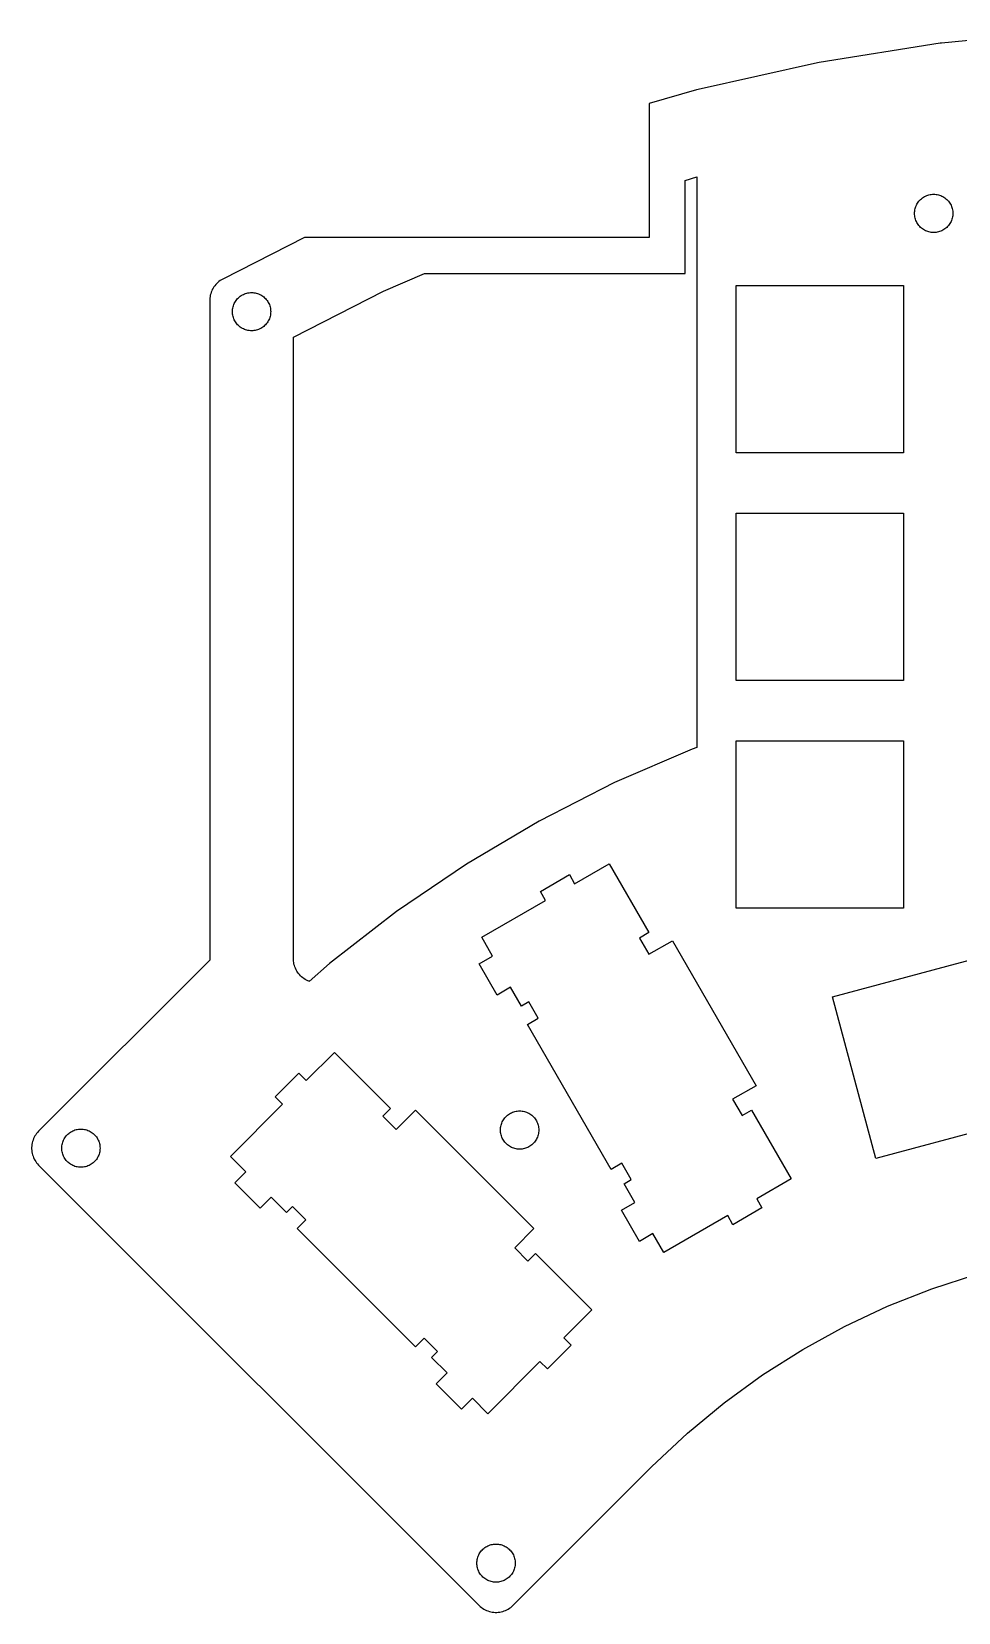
# Model space of a CAD drawing. Header units: metres. Extents: x -87 to 72, y -78 to 55.
# Drawn here: x -86.8 to -9.3, y -77.9 to 54.3 of the extents above; entities that cross this region are included whole.
import ezdxf

# ---------------------------------------------------------------- set-up
doc = ezdxf.new("R2010")
doc.units = ezdxf.units.M

msp = doc.modelspace()

# ---------------------------------------------------------------- linework, layer by layer
for p, q in [((-0.5284, 54.3282), (-10.7297, 53.3639)), ((-10.8543, 53.3482), (-20.9749, 51.7452)), ((-10.7297, 53.3639), (-10.8543, 53.3482)), ((-21.0984, 51.7217), (-31.0983, 49.4864)), ((-20.9749, 51.7452), (-21.0984, 51.7217)), ((-31.22, 49.4552), (-35.1875, 48.3025)), ((-31.0983, 49.4864), (-31.22, 49.4552)), ((-35.1875, 48.3025), (-35.1875, 37.101)), ((-32.1875, 41.8847), (-31.1875, 42.1752)), ((-32.1875, 34.101), (-32.1875, 41.8847)), ((-31.1875, 42.1752), (-31.1875, -5.55211)), ((-12.9092, 39.6134), (-12.8751, 39.708)), ((-12.8751, 39.708), (-12.8352, 39.8003)), ((-12.8352, 39.8003), (-12.7896, 39.8898)), ((-12.7896, 39.8898), (-12.7384, 39.9763)), ((-12.7384, 39.9763), (-12.6819, 40.0595)), ((-12.6819, 40.0595), (-12.6203, 40.1389)), ((-12.6203, 40.1389), (-12.5538, 40.2143)), ((-12.5538, 40.2143), (-12.4828, 40.2854)), ((-12.4828, 40.2854), (-12.4074, 40.3518)), ((-12.4074, 40.3518), (-12.3279, 40.4134)), ((-12.3279, 40.4134), (-12.2448, 40.4699)), ((-12.2448, 40.4699), (-12.1583, 40.5211)), ((-12.1583, 40.5211), (-12.0687, 40.5667)), ((-12.0687, 40.5667), (-11.9765, 40.6067)), ((-11.9765, 40.6067), (-11.8819, 40.6407)), ((-11.8819, 40.6407), (-11.7854, 40.6687)), ((-11.7854, 40.6687), (-11.6873, 40.6907)), ((-11.6873, 40.6907), (-11.588, 40.7064)), ((-11.588, 40.7064), (-11.488, 40.7159)), ((-11.488, 40.7159), (-11.3875, 40.719)), ((-11.3875, 40.719), (-11.287, 40.7159)), ((-11.287, 40.7159), (-11.187, 40.7064)), ((-11.187, 40.7064), (-11.0877, 40.6907)), ((-11.0877, 40.6907), (-10.9896, 40.6687)), ((-10.9896, 40.6687), (-10.8931, 40.6407)), ((-10.8931, 40.6407), (-10.7985, 40.6067)), ((-10.7985, 40.6067), (-10.7062, 40.5667)), ((-10.7062, 40.5667), (-10.6167, 40.5211)), ((-10.6167, 40.5211), (-10.5302, 40.4699)), ((-10.5302, 40.4699), (-10.447, 40.4134)), ((-10.447, 40.4134), (-10.3676, 40.3518)), ((-10.3676, 40.3518), (-10.2922, 40.2854)), ((-10.2922, 40.2854), (-10.2211, 40.2143)), ((-10.2211, 40.2143), (-10.1547, 40.1389)), ((-10.1547, 40.1389), (-10.0931, 40.0595)), ((-10.0931, 40.0595), (-10.0366, 39.9763)), ((-10.0366, 39.9763), (-9.9854, 39.8898)), ((-9.9854, 39.8898), (-9.93976, 39.8003)), ((-9.93976, 39.8003), (-9.89985, 39.708)), ((-9.89985, 39.708), (-9.86581, 39.6134)), ((-12.9875, 39.119), (-12.9843, 39.2195)), ((-12.9843, 39.0185), (-12.9875, 39.119)), ((-12.9843, 39.2195), (-12.9749, 39.3196)), ((-12.9749, 38.9185), (-12.9843, 39.0185)), ((-12.9749, 39.3196), (-12.9592, 39.4188)), ((-12.9592, 38.8192), (-12.9749, 38.9185)), ((-12.9592, 39.4188), (-12.9372, 39.5169)), ((-12.9372, 38.7211), (-12.9592, 38.8192)), ((-12.9372, 39.5169), (-12.9092, 39.6134)), ((-12.9092, 38.6246), (-12.9372, 38.7211)), ((-12.8751, 38.53), (-12.9092, 38.6246)), ((-12.8352, 38.4378), (-12.8751, 38.53)), ((-12.7896, 38.3482), (-12.8352, 38.4378)), ((-9.93976, 38.4378), (-9.9854, 38.3482)), ((-9.89985, 38.53), (-9.93976, 38.4378)), ((-9.86581, 38.6246), (-9.89985, 38.53)), ((-9.86581, 39.6134), (-9.83776, 39.5169)), ((-9.83776, 38.7211), (-9.86581, 38.6246)), ((-9.83776, 39.5169), (-9.81583, 39.4188)), ((-9.81583, 38.8192), (-9.83776, 38.7211)), ((-9.81583, 39.4188), (-9.80012, 39.3196)), ((-9.80012, 38.9185), (-9.81583, 38.8192)), ((-9.80012, 39.3196), (-9.79066, 39.2195)), ((-9.79066, 39.0185), (-9.80012, 38.9185)), ((-9.79066, 39.2195), (-9.7875, 39.119)), ((-9.7875, 39.119), (-9.79066, 39.0185)), ((-64.0199, 37.101), (-70.8455, 33.6232)), ((-35.1875, 37.101), (-64.0199, 37.101)), ((-12.7384, 38.2617), (-12.7896, 38.3482)), ((-12.6819, 38.1786), (-12.7384, 38.2617)), ((-12.6203, 38.0991), (-12.6819, 38.1786)), ((-12.5538, 38.0237), (-12.6203, 38.0991)), ((-12.4828, 37.9527), (-12.5538, 38.0237)), ((-12.4074, 37.8862), (-12.4828, 37.9527)), ((-12.3279, 37.8246), (-12.4074, 37.8862)), ((-12.2448, 37.7681), (-12.3279, 37.8246)), ((-12.1583, 37.7169), (-12.2448, 37.7681)), ((-12.0687, 37.6713), (-12.1583, 37.7169)), ((-11.9765, 37.6314), (-12.0687, 37.6713)), ((-11.8819, 37.5973), (-11.9765, 37.6314)), ((-11.7854, 37.5693), (-11.8819, 37.5973)), ((-11.6873, 37.5474), (-11.7854, 37.5693)), ((-11.588, 37.5316), (-11.6873, 37.5474)), ((-11.488, 37.5222), (-11.588, 37.5316)), ((-11.3875, 37.519), (-11.488, 37.5222)), ((-11.287, 37.5222), (-11.3875, 37.519)), ((-11.187, 37.5316), (-11.287, 37.5222)), ((-11.0877, 37.5474), (-11.187, 37.5316)), ((-10.9896, 37.5693), (-11.0877, 37.5474)), ((-10.8931, 37.5973), (-10.9896, 37.5693)), ((-10.7985, 37.6314), (-10.8931, 37.5973)), ((-10.7062, 37.6713), (-10.7985, 37.6314)), ((-10.6167, 37.7169), (-10.7062, 37.6713)), ((-10.5302, 37.7681), (-10.6167, 37.7169)), ((-10.447, 37.8246), (-10.5302, 37.7681)), ((-10.3676, 37.8862), (-10.447, 37.8246)), ((-10.2922, 37.9527), (-10.3676, 37.8862)), ((-10.2211, 38.0237), (-10.2922, 37.9527)), ((-10.1547, 38.0991), (-10.2211, 38.0237)), ((-10.0931, 38.1786), (-10.1547, 38.0991)), ((-10.0366, 38.2617), (-10.0931, 38.1786)), ((-9.9854, 38.3482), (-10.0366, 38.2617)), ((-71.5178, 33.067), (-71.5917, 32.9654)), ((-71.4377, 33.1638), (-71.5178, 33.067)), ((-71.3517, 33.2554), (-71.4377, 33.1638)), ((-71.2601, 33.3414), (-71.3517, 33.2554)), ((-71.1633, 33.4215), (-71.2601, 33.3414)), ((-71.0617, 33.4953), (-71.1633, 33.4215)), ((-70.9556, 33.5627), (-71.0617, 33.4953)), ((-70.8455, 33.6232), (-70.9556, 33.5627)), ((-57.417, 32.609), (-53.9693, 34.101)), ((-53.9693, 34.101), (-32.1875, 34.101)), ((-27.9125, 19.094), (-27.9125, 33.094)), ((-27.9125, 33.094), (-13.9125, 33.094)), ((-13.9125, 33.094), (-13.9125, 19.094)), ((-71.9365, 31.904), (-71.9375, 31.8412)), ((-71.9375, 31.8412), (-71.9375, -23.3623)), ((-71.9286, 32.0294), (-71.9365, 31.904)), ((-71.9129, 32.154), (-71.9286, 32.0294)), ((-71.8893, 32.2775), (-71.9129, 32.154)), ((-71.8581, 32.3992), (-71.8893, 32.2775)), ((-71.8193, 32.5186), (-71.8581, 32.3992)), ((-71.773, 32.6355), (-71.8193, 32.5186)), ((-71.7195, 32.7492), (-71.773, 32.6355)), ((-71.659, 32.8593), (-71.7195, 32.7492)), ((-71.5917, 32.9654), (-71.659, 32.8593)), ((-69.8396, 31.6697), (-69.7884, 31.7562)), ((-69.7884, 31.7562), (-69.7319, 31.8393)), ((-69.7319, 31.8393), (-69.6703, 31.9187)), ((-69.6703, 31.9187), (-69.6038, 31.9941)), ((-69.6038, 31.9941), (-69.5328, 32.0652)), ((-69.5328, 32.0652), (-69.4574, 32.1317)), ((-69.4574, 32.1317), (-69.378, 32.1933)), ((-69.378, 32.1933), (-69.2948, 32.2498)), ((-69.2948, 32.2498), (-69.2083, 32.301)), ((-69.2083, 32.301), (-69.1187, 32.3466)), ((-69.1187, 32.3466), (-69.0265, 32.3865)), ((-69.0265, 32.3865), (-68.9319, 32.4206)), ((-68.9319, 32.4206), (-68.8354, 32.4486)), ((-68.8354, 32.4486), (-68.7373, 32.4705)), ((-68.7373, 32.4705), (-68.638, 32.4863)), ((-68.638, 32.4863), (-68.538, 32.4957)), ((-68.538, 32.4957), (-68.4375, 32.4989)), ((-68.4375, 32.4989), (-68.337, 32.4957)), ((-68.337, 32.4957), (-68.237, 32.4863)), ((-68.237, 32.4863), (-68.1377, 32.4705)), ((-68.1377, 32.4705), (-68.0396, 32.4486)), ((-68.0396, 32.4486), (-67.9431, 32.4206)), ((-67.9431, 32.4206), (-67.8485, 32.3865)), ((-67.8485, 32.3865), (-67.7562, 32.3466)), ((-67.7562, 32.3466), (-67.6667, 32.301)), ((-67.6667, 32.301), (-67.5802, 32.2498)), ((-67.5802, 32.2498), (-67.497, 32.1933)), ((-67.497, 32.1933), (-67.4176, 32.1317)), ((-67.4176, 32.1317), (-67.3422, 32.0652)), ((-67.3422, 32.0652), (-67.2711, 31.9941)), ((-67.2711, 31.9941), (-67.2047, 31.9187)), ((-67.2047, 31.9187), (-67.1431, 31.8393)), ((-67.1431, 31.8393), (-67.0866, 31.7562)), ((-67.0866, 31.7562), (-67.0354, 31.6697)), ((-64.9375, 28.7772), (-57.417, 32.609)), ((-70.0375, 30.8989), (-70.0343, 30.9993)), ((-70.0343, 30.7984), (-70.0375, 30.8989)), ((-70.0343, 30.9993), (-70.0249, 31.0994)), ((-70.0249, 30.6983), (-70.0343, 30.7984)), ((-70.0249, 31.0994), (-70.0091, 31.1987)), ((-70.0091, 30.5991), (-70.0249, 30.6983)), ((-70.0091, 31.1987), (-69.9872, 31.2968)), ((-69.9872, 30.501), (-70.0091, 30.5991)), ((-69.9872, 31.2968), (-69.9592, 31.3933)), ((-69.9592, 30.4045), (-69.9872, 30.501)), ((-69.9592, 31.3933), (-69.9251, 31.4879)), ((-69.9251, 31.4879), (-69.8852, 31.5801)), ((-69.8852, 31.5801), (-69.8396, 31.6697)), ((-67.0354, 31.6697), (-66.9898, 31.5801)), ((-66.9898, 31.5801), (-66.9499, 31.4879)), ((-66.9499, 31.4879), (-66.9158, 31.3933)), ((-66.9158, 31.3933), (-66.8878, 31.2968)), ((-66.8878, 30.501), (-66.9158, 30.4045)), ((-66.8878, 31.2968), (-66.8658, 31.1987)), ((-66.8658, 30.5991), (-66.8878, 30.501)), ((-66.8658, 31.1987), (-66.8501, 31.0994)), ((-66.8501, 30.6983), (-66.8658, 30.5991)), ((-66.8501, 31.0994), (-66.8406, 30.9993)), ((-66.8406, 30.7984), (-66.8501, 30.6983)), ((-66.8406, 30.9993), (-66.8375, 30.8989)), ((-66.8375, 30.8989), (-66.8406, 30.7984)), ((-69.9251, 30.3099), (-69.9592, 30.4045)), ((-69.8852, 30.2176), (-69.9251, 30.3099)), ((-69.8396, 30.1281), (-69.8852, 30.2176)), ((-69.7884, 30.0416), (-69.8396, 30.1281)), ((-69.7319, 29.9584), (-69.7884, 30.0416)), ((-69.6703, 29.879), (-69.7319, 29.9584)), ((-69.6038, 29.8036), (-69.6703, 29.879)), ((-69.5328, 29.7325), (-69.6038, 29.8036)), ((-69.4574, 29.666), (-69.5328, 29.7325)), ((-69.378, 29.6044), (-69.4574, 29.666)), ((-69.2948, 29.5479), (-69.378, 29.6044)), ((-69.2083, 29.4968), (-69.2948, 29.5479)), ((-69.1187, 29.4511), (-69.2083, 29.4968)), ((-69.0265, 29.4112), (-69.1187, 29.4511)), ((-68.9319, 29.3772), (-69.0265, 29.4112)), ((-68.8354, 29.3491), (-68.9319, 29.3772)), ((-68.7373, 29.3272), (-68.8354, 29.3491)), ((-68.638, 29.3115), (-68.7373, 29.3272)), ((-68.538, 29.302), (-68.638, 29.3115)), ((-68.4375, 29.2989), (-68.538, 29.302)), ((-68.337, 29.302), (-68.4375, 29.2989)), ((-68.237, 29.3115), (-68.337, 29.302)), ((-68.1377, 29.3272), (-68.237, 29.3115)), ((-68.0396, 29.3491), (-68.1377, 29.3272)), ((-67.9431, 29.3772), (-68.0396, 29.3491)), ((-67.8485, 29.4112), (-67.9431, 29.3772)), ((-67.7562, 29.4511), (-67.8485, 29.4112)), ((-67.6667, 29.4968), (-67.7562, 29.4511)), ((-67.5802, 29.5479), (-67.6667, 29.4968)), ((-67.497, 29.6044), (-67.5802, 29.5479)), ((-67.4176, 29.666), (-67.497, 29.6044)), ((-67.3422, 29.7325), (-67.4176, 29.666)), ((-67.2711, 29.8036), (-67.3422, 29.7325)), ((-67.2047, 29.879), (-67.2711, 29.8036)), ((-67.1431, 29.9584), (-67.2047, 29.879)), ((-67.0866, 30.0416), (-67.1431, 29.9584)), ((-67.0354, 30.1281), (-67.0866, 30.0416)), ((-66.9898, 30.2176), (-67.0354, 30.1281)), ((-66.9499, 30.3099), (-66.9898, 30.2176)), ((-66.9158, 30.4045), (-66.9499, 30.3099)), ((-64.9375, -23.2472), (-64.9375, 28.7772)), ((-13.9125, 19.094), (-27.9125, 19.094)), ((-27.9125, 0.04401), (-27.9125, 14.044)), ((-27.9125, 14.044), (-13.9125, 14.044)), ((-13.9125, 14.044), (-13.9125, 0.04401)), ((-13.9125, 0.04401), (-27.9125, 0.04401)), ((-27.9125, -19.006), (-27.9125, -5.00598)), ((-27.9125, -5.00598), (-13.9125, -5.00598)), ((-13.9125, -5.00598), (-13.9125, -19.006)), ((-31.5752, -5.69171), (-38.0712, -8.50277)), ((-31.1875, -5.55211), (-31.5752, -5.69171)), ((-38.0712, -8.50277), (-44.3779, -11.7162)), ((-44.3779, -11.7162), (-50.4703, -15.3192)), ((-50.4703, -15.3192), (-56.3245, -19.2977)), ((-41.4183, -16.9606), (-38.5344, -15.2957)), ((-38.5344, -15.2957), (-35.2095, -21.0548)), ((-44.2807, -17.6028), (-41.8558, -16.2028)), ((-41.8558, -16.2028), (-41.4183, -16.9606)), ((-49.1867, -21.4454), (-43.8432, -18.3606)), ((-43.8432, -18.3606), (-44.2807, -17.6028)), ((-56.3245, -19.2977), (-61.9173, -23.636)), ((-13.9125, -19.006), (-27.9125, -19.006)), ((-35.2095, -21.0548), (-35.989, -21.5048)), ((-48.2742, -23.026), (-49.1867, -21.4454)), ((-35.989, -21.5048), (-35.2015, -22.8688)), ((-35.2015, -22.8688), (-33.2356, -21.7339)), ((-33.2356, -21.7339), (-26.2359, -33.8584)), ((-71.9375, -23.3623), (-86.247, -37.6718)), ((-64.9365, -23.2476), (-64.9375, -23.2472)), ((-64.9365, -23.3098), (-64.9365, -23.2476)), ((-64.9286, -23.4352), (-64.9365, -23.3098)), ((-64.9129, -23.5599), (-64.9286, -23.4352)), ((-64.8894, -23.6833), (-64.9129, -23.5599)), ((-64.8581, -23.805), (-64.8894, -23.6833)), ((-64.8193, -23.9245), (-64.8581, -23.805)), ((-61.9173, -23.636), (-63.6119, -25.13)), ((-49.4, -23.6759), (-48.2742, -23.026)), ((-47.9001, -26.274), (-49.4, -23.6759)), ((-19.862, -26.4154), (-6.33896, -22.7924)), ((-64.7731, -24.0413), (-64.8193, -23.9245)), ((-64.7196, -24.155), (-64.7731, -24.0413)), ((-64.6591, -24.2651), (-64.7196, -24.155)), ((-64.5918, -24.3712), (-64.6591, -24.2651)), ((-64.518, -24.4728), (-64.5918, -24.3712)), ((-64.4379, -24.5697), (-64.518, -24.4728)), ((-64.3519, -24.6613), (-64.4379, -24.5697)), ((-64.2603, -24.7473), (-64.3519, -24.6613)), ((-64.1635, -24.8274), (-64.2603, -24.7473)), ((-64.0618, -24.9012), (-64.1635, -24.8274)), ((-63.9558, -24.9686), (-64.0618, -24.9012)), ((-63.8457, -25.0291), (-63.9558, -24.9686)), ((-63.732, -25.0826), (-63.8457, -25.0291)), ((-63.6152, -25.1289), (-63.732, -25.0826)), ((-63.6119, -25.13), (-63.6152, -25.1289)), ((-46.7743, -25.6241), (-47.9001, -26.274)), ((-45.8618, -27.2046), (-46.7743, -25.6241)), ((-16.239, -39.9385), (-19.862, -26.4154)), ((-45.2555, -26.8546), (-45.8618, -27.2046)), ((-44.4681, -28.2186), (-45.2555, -26.8546)), ((-45.3601, -28.7336), (-44.4681, -28.2186)), ((-38.3604, -40.8581), (-45.3601, -28.7336)), ((-63.8668, -33.4289), (-61.5122, -31.0743)), ((-61.5122, -31.0743), (-56.8099, -35.7765)), ((-66.4655, -34.7901), (-64.4856, -32.8102)), ((-64.4856, -32.8102), (-63.8668, -33.4289)), ((-26.2359, -33.8584), (-28.2018, -34.9933)), ((-70.2096, -39.7717), (-65.8467, -35.4088)), ((-65.8467, -35.4088), (-66.4655, -34.7901)), ((-28.2018, -34.9933), (-27.4143, -36.3573)), ((-56.8099, -35.7765), (-57.4463, -36.4129)), ((-57.4463, -36.4129), (-56.3326, -37.5266)), ((-56.3326, -37.5266), (-54.7275, -35.9215)), ((-54.7275, -35.9215), (-44.828, -45.821)), ((-47.5412, -37.0775), (-47.5071, -36.983)), ((-47.5071, -36.983), (-47.4672, -36.8907)), ((-47.4672, -36.8907), (-47.4216, -36.8012)), ((-47.4216, -36.8012), (-47.3704, -36.7146)), ((-47.3704, -36.7146), (-47.3139, -36.6315)), ((-47.3139, -36.6315), (-47.2523, -36.5521)), ((-47.2523, -36.5521), (-47.1858, -36.4767)), ((-47.1858, -36.4767), (-47.1148, -36.4056)), ((-47.1148, -36.4056), (-47.0394, -36.3392)), ((-47.0394, -36.3392), (-46.96, -36.2775)), ((-46.96, -36.2775), (-46.8768, -36.2211)), ((-46.8768, -36.2211), (-46.7903, -36.1699)), ((-46.7903, -36.1699), (-46.7007, -36.1242)), ((-46.7007, -36.1242), (-46.6085, -36.0843)), ((-46.6085, -36.0843), (-46.5139, -36.0503)), ((-46.5139, -36.0503), (-46.4174, -36.0222)), ((-46.4174, -36.0222), (-46.3193, -36.0003)), ((-46.3193, -36.0003), (-46.22, -35.9846)), ((-46.22, -35.9846), (-46.12, -35.9751)), ((-46.12, -35.9751), (-46.0195, -35.972)), ((-46.0195, -35.972), (-45.919, -35.9751)), ((-45.919, -35.9751), (-45.819, -35.9846)), ((-45.819, -35.9846), (-45.7197, -36.0003)), ((-45.7197, -36.0003), (-45.6216, -36.0222)), ((-45.6216, -36.0222), (-45.5251, -36.0503)), ((-45.5251, -36.0503), (-45.4305, -36.0843)), ((-45.4305, -36.0843), (-45.3382, -36.1242)), ((-45.3382, -36.1242), (-45.2487, -36.1699)), ((-45.2487, -36.1699), (-45.1622, -36.2211)), ((-45.1622, -36.2211), (-45.079, -36.2775)), ((-45.079, -36.2775), (-44.9996, -36.3392)), ((-44.9996, -36.3392), (-44.9242, -36.4056)), ((-44.9242, -36.4056), (-44.8531, -36.4767)), ((-44.8531, -36.4767), (-44.7867, -36.5521)), ((-44.7867, -36.5521), (-44.7251, -36.6315)), ((-44.7251, -36.6315), (-44.6686, -36.7146)), ((-44.6686, -36.7146), (-44.6174, -36.8012)), ((-44.6174, -36.8012), (-44.5718, -36.8907)), ((-44.5718, -36.8907), (-44.5319, -36.983)), ((-44.5319, -36.983), (-44.4978, -37.0775)), ((-27.4143, -36.3573), (-26.6349, -35.9073)), ((-26.6349, -35.9073), (-23.31, -41.6665)), ((-2.71595, -36.3155), (-16.239, -39.9385)), ((-86.6683, -38.2917), (-86.7145, -38.4085)), ((-86.6148, -38.178), (-86.6683, -38.2917)), ((-86.5542, -38.0679), (-86.6148, -38.178)), ((-86.4869, -37.9618), (-86.5542, -38.0679)), ((-86.4131, -37.8602), (-86.4869, -37.9618)), ((-86.333, -37.7634), (-86.4131, -37.8602)), ((-86.247, -37.6718), (-86.333, -37.7634)), ((-84.1592, -38.4047), (-84.1135, -38.3152)), ((-84.1135, -38.3152), (-84.0624, -38.2287)), ((-84.0624, -38.2287), (-84.0059, -38.1455)), ((-84.0059, -38.1455), (-83.9443, -38.0661)), ((-83.9443, -38.0661), (-83.8778, -37.9907)), ((-83.8778, -37.9907), (-83.8067, -37.9196)), ((-83.8067, -37.9196), (-83.7313, -37.8532)), ((-83.7313, -37.8532), (-83.6519, -37.7916)), ((-83.6519, -37.7916), (-83.5688, -37.7351)), ((-83.5688, -37.7351), (-83.4822, -37.6839)), ((-83.4822, -37.6839), (-83.3927, -37.6383)), ((-83.3927, -37.6383), (-83.3004, -37.5983)), ((-83.3004, -37.5983), (-83.2059, -37.5643)), ((-83.2059, -37.5643), (-83.1093, -37.5363)), ((-83.1093, -37.5363), (-83.0113, -37.5143)), ((-83.0113, -37.5143), (-82.912, -37.4986)), ((-82.912, -37.4986), (-82.8119, -37.4891)), ((-82.8119, -37.4891), (-82.7114, -37.486)), ((-82.7114, -37.486), (-82.611, -37.4891)), ((-82.611, -37.4891), (-82.5109, -37.4986)), ((-82.5109, -37.4986), (-82.4116, -37.5143)), ((-82.4116, -37.5143), (-82.3135, -37.5363)), ((-82.3135, -37.5363), (-82.217, -37.5643)), ((-82.217, -37.5643), (-82.1224, -37.5983)), ((-82.1224, -37.5983), (-82.0302, -37.6383)), ((-82.0302, -37.6383), (-81.9406, -37.6839)), ((-81.9406, -37.6839), (-81.8541, -37.7351)), ((-81.8541, -37.7351), (-81.771, -37.7916)), ((-81.771, -37.7916), (-81.6915, -37.8532)), ((-81.6915, -37.8532), (-81.6162, -37.9196)), ((-81.6162, -37.9196), (-81.5451, -37.9907)), ((-81.5451, -37.9907), (-81.4786, -38.0661)), ((-81.4786, -38.0661), (-81.417, -38.1455)), ((-81.417, -38.1455), (-81.3605, -38.2287)), ((-81.3605, -38.2287), (-81.3093, -38.3152)), ((-81.3093, -38.3152), (-81.2637, -38.4047)), ((-47.6195, -37.572), (-47.6163, -37.4715)), ((-47.6163, -37.6724), (-47.6195, -37.572)), ((-47.6163, -37.4715), (-47.6069, -37.3714)), ((-47.6069, -37.7725), (-47.6163, -37.6724)), ((-47.6069, -37.3714), (-47.5911, -37.2722)), ((-47.5911, -37.8718), (-47.6069, -37.7725)), ((-47.5911, -37.2722), (-47.5692, -37.1741)), ((-47.5692, -37.9699), (-47.5911, -37.8718)), ((-47.5692, -37.1741), (-47.5412, -37.0775)), ((-47.5412, -38.0664), (-47.5692, -37.9699)), ((-47.5071, -38.161), (-47.5412, -38.0664)), ((-47.4672, -38.2532), (-47.5071, -38.161)), ((-47.4216, -38.3428), (-47.4672, -38.2532)), ((-47.3704, -38.4293), (-47.4216, -38.3428)), ((-44.6174, -38.3428), (-44.6686, -38.4293)), ((-44.5718, -38.2532), (-44.6174, -38.3428)), ((-44.5319, -38.161), (-44.5718, -38.2532)), ((-44.4978, -38.0664), (-44.5319, -38.161)), ((-44.4978, -37.0775), (-44.4698, -37.1741)), ((-44.4698, -37.9699), (-44.4978, -38.0664)), ((-44.4698, -37.1741), (-44.4478, -37.2722)), ((-44.4478, -37.8718), (-44.4698, -37.9699)), ((-44.4478, -37.2722), (-44.4321, -37.3714)), ((-44.4321, -37.7725), (-44.4478, -37.8718)), ((-44.4321, -37.3714), (-44.4226, -37.4715)), ((-44.4226, -37.6724), (-44.4321, -37.7725)), ((-44.4226, -37.4715), (-44.4195, -37.572)), ((-44.4195, -37.572), (-44.4226, -37.6724)), ((-86.8239, -38.8978), (-86.8318, -39.0232)), ((-86.8318, -39.0232), (-86.8318, -39.1488)), ((-86.8318, -39.1488), (-86.8239, -39.2742)), ((-86.8081, -38.7731), (-86.8239, -38.8978)), ((-86.8239, -39.2742), (-86.8081, -39.3989)), ((-86.7846, -38.6497), (-86.8081, -38.7731)), ((-86.8081, -39.3989), (-86.7846, -39.5223)), ((-86.7533, -38.528), (-86.7846, -38.6497)), ((-86.7846, -39.5223), (-86.7533, -39.644)), ((-86.7145, -38.4085), (-86.7533, -38.528)), ((-86.7533, -39.644), (-86.7145, -39.7635)), ((-84.3114, -39.086), (-84.3083, -38.9855)), ((-84.3083, -39.1865), (-84.3114, -39.086)), ((-84.3083, -38.9855), (-84.2988, -38.8854)), ((-84.2988, -39.2865), (-84.3083, -39.1865)), ((-84.2988, -38.8854), (-84.2831, -38.7862)), ((-84.2831, -39.3858), (-84.2988, -39.2865)), ((-84.2831, -38.7862), (-84.2612, -38.6881)), ((-84.2612, -39.4839), (-84.2831, -39.3858)), ((-84.2612, -38.6881), (-84.2331, -38.5916)), ((-84.2331, -39.5804), (-84.2612, -39.4839)), ((-84.2331, -38.5916), (-84.1991, -38.497)), ((-84.1991, -39.675), (-84.2331, -39.5804)), ((-84.1991, -38.497), (-84.1592, -38.4047)), ((-84.1592, -39.7672), (-84.1991, -39.675)), ((-81.2637, -38.4047), (-81.2238, -38.497)), ((-81.2238, -39.675), (-81.2637, -39.7672)), ((-81.2238, -38.497), (-81.1897, -38.5916)), ((-81.1897, -39.5804), (-81.2238, -39.675)), ((-81.1897, -38.5916), (-81.1617, -38.6881)), ((-81.1617, -39.4839), (-81.1897, -39.5804)), ((-81.1617, -38.6881), (-81.1398, -38.7862)), ((-81.1398, -39.3858), (-81.1617, -39.4839)), ((-81.1398, -38.7862), (-81.124, -38.8854)), ((-81.124, -39.2865), (-81.1398, -39.3858)), ((-81.124, -38.8854), (-81.1146, -38.9855)), ((-81.1146, -39.1865), (-81.124, -39.2865)), ((-81.1146, -38.9855), (-81.1114, -39.086)), ((-81.1114, -39.086), (-81.1146, -39.1865)), ((-47.3139, -38.5124), (-47.3704, -38.4293)), ((-47.2523, -38.5919), (-47.3139, -38.5124)), ((-47.1858, -38.6672), (-47.2523, -38.5919)), ((-47.1148, -38.7383), (-47.1858, -38.6672)), ((-47.0394, -38.8048), (-47.1148, -38.7383)), ((-46.96, -38.8664), (-47.0394, -38.8048)), ((-46.8768, -38.9229), (-46.96, -38.8664)), ((-46.7903, -38.9741), (-46.8768, -38.9229)), ((-46.7007, -39.0197), (-46.7903, -38.9741)), ((-46.6085, -39.0596), (-46.7007, -39.0197)), ((-46.5139, -39.0937), (-46.6085, -39.0596)), ((-46.4174, -39.1217), (-46.5139, -39.0937)), ((-46.3193, -39.1436), (-46.4174, -39.1217)), ((-46.22, -39.1594), (-46.3193, -39.1436)), ((-46.12, -39.1688), (-46.22, -39.1594)), ((-46.0195, -39.172), (-46.12, -39.1688)), ((-45.919, -39.1688), (-46.0195, -39.172)), ((-45.819, -39.1594), (-45.919, -39.1688)), ((-45.7197, -39.1436), (-45.819, -39.1594)), ((-45.6216, -39.1217), (-45.7197, -39.1436)), ((-45.5251, -39.0937), (-45.6216, -39.1217)), ((-45.4305, -39.0596), (-45.5251, -39.0937)), ((-45.3382, -39.0197), (-45.4305, -39.0596)), ((-45.2487, -38.9741), (-45.3382, -39.0197)), ((-45.1622, -38.9229), (-45.2487, -38.9741)), ((-45.079, -38.8664), (-45.1622, -38.9229)), ((-44.9996, -38.8048), (-45.079, -38.8664)), ((-44.9242, -38.7383), (-44.9996, -38.8048)), ((-44.8531, -38.6672), (-44.9242, -38.7383)), ((-44.7867, -38.5919), (-44.8531, -38.6672)), ((-44.7251, -38.5124), (-44.7867, -38.5919)), ((-44.6686, -38.4293), (-44.7251, -38.5124)), ((-86.7145, -39.7635), (-86.6683, -39.8803)), ((-86.6683, -39.8803), (-86.6148, -39.994)), ((-86.6148, -39.994), (-86.5542, -40.1041)), ((-86.5542, -40.1041), (-86.4869, -40.2102)), ((-86.4869, -40.2102), (-86.4131, -40.3118)), ((-86.4131, -40.3118), (-86.333, -40.4086)), ((-86.333, -40.4086), (-86.247, -40.5002)), ((-86.247, -40.5002), (-49.4067, -77.3405)), ((-84.1135, -39.8568), (-84.1592, -39.7672)), ((-84.0624, -39.9433), (-84.1135, -39.8568)), ((-84.0059, -40.0264), (-84.0624, -39.9433)), ((-83.9443, -40.1059), (-84.0059, -40.0264)), ((-83.8778, -40.1813), (-83.9443, -40.1059)), ((-83.8067, -40.2523), (-83.8778, -40.1813)), ((-83.7313, -40.3188), (-83.8067, -40.2523)), ((-83.6519, -40.3804), (-83.7313, -40.3188)), ((-83.5688, -40.4369), (-83.6519, -40.3804)), ((-83.4822, -40.4881), (-83.5688, -40.4369)), ((-83.3927, -40.5337), (-83.4822, -40.4881)), ((-83.3004, -40.5736), (-83.3927, -40.5337)), ((-83.2059, -40.6077), (-83.3004, -40.5736)), ((-83.1093, -40.6357), (-83.2059, -40.6077)), ((-83.0113, -40.6577), (-83.1093, -40.6357)), ((-82.912, -40.6734), (-83.0113, -40.6577)), ((-82.8119, -40.6828), (-82.912, -40.6734)), ((-82.7114, -40.686), (-82.8119, -40.6828)), ((-82.611, -40.6828), (-82.7114, -40.686)), ((-82.5109, -40.6734), (-82.611, -40.6828)), ((-82.4116, -40.6577), (-82.5109, -40.6734)), ((-82.3135, -40.6357), (-82.4116, -40.6577)), ((-82.217, -40.6077), (-82.3135, -40.6357)), ((-82.1224, -40.5736), (-82.217, -40.6077)), ((-82.0302, -40.5337), (-82.1224, -40.5736)), ((-81.9406, -40.4881), (-82.0302, -40.5337)), ((-81.8541, -40.4369), (-81.9406, -40.4881)), ((-81.771, -40.3804), (-81.8541, -40.4369)), ((-81.6915, -40.3188), (-81.771, -40.3804)), ((-81.6162, -40.2523), (-81.6915, -40.3188)), ((-81.5451, -40.1813), (-81.6162, -40.2523)), ((-81.4786, -40.1059), (-81.5451, -40.1813)), ((-81.417, -40.0264), (-81.4786, -40.1059)), ((-81.3605, -39.9433), (-81.417, -40.0264)), ((-81.3093, -39.8568), (-81.3605, -39.9433)), ((-81.2637, -39.7672), (-81.3093, -39.8568)), ((-68.9191, -41.0621), (-70.2096, -39.7717)), ((-37.4684, -40.3431), (-38.3604, -40.8581)), ((-36.6809, -41.7071), (-37.4684, -40.3431)), ((-69.8384, -41.9814), (-68.9191, -41.0621)), ((-67.717, -44.1027), (-69.8384, -41.9814)), ((-37.2871, -42.0571), (-36.6809, -41.7071)), ((-36.3747, -43.6376), (-37.2871, -42.0571)), ((-23.31, -41.6665), (-26.1939, -43.3314)), ((-66.7978, -43.1835), (-67.717, -44.1027)), ((-65.5073, -44.4739), (-66.7978, -43.1835)), ((-37.5005, -44.2876), (-36.3747, -43.6376)), ((-26.1939, -43.3314), (-25.7564, -44.0892)), ((-65.0124, -43.979), (-65.5073, -44.4739)), ((-63.8987, -45.0926), (-65.0124, -43.979)), ((-36.0006, -46.8857), (-37.5005, -44.2876)), ((-28.6188, -44.7314), (-33.9623, -47.8162)), ((-28.1813, -45.4891), (-28.6188, -44.7314)), ((-25.7564, -44.0892), (-28.1813, -45.4891)), ((-64.627, -45.821), (-63.8987, -45.0926)), ((-54.7275, -55.7205), (-64.627, -45.821)), ((-44.828, -45.821), (-46.4331, -47.4261)), ((-34.8747, -46.2357), (-36.0006, -46.8857)), ((-33.9623, -47.8162), (-34.8747, -46.2357)), ((-46.4331, -47.4261), (-45.3194, -48.5398)), ((-45.3194, -48.5398), (-44.6831, -47.9034)), ((-44.6831, -47.9034), (-39.9808, -52.6057)), ((-11.5561, -50.8499), (-7.77149, -49.6202)), ((-15.2562, -52.3148), (-11.5561, -50.8499)), ((-39.9808, -52.6057), (-42.3355, -54.9603)), ((-18.8567, -54.0091), (-15.2562, -52.3148)), ((-22.3442, -55.9263), (-18.8567, -54.0091)), ((-53.9992, -54.9921), (-54.7275, -55.7205)), ((-52.8855, -56.1058), (-53.9992, -54.9921)), ((-42.3355, -54.9603), (-41.7167, -55.5791)), ((-53.3805, -56.6008), (-52.8855, -56.1058)), ((-52.09, -57.8913), (-53.3805, -56.6008)), ((-41.7167, -55.5791), (-43.6966, -57.5589)), ((-25.7042, -58.0587), (-22.3442, -55.9263)), ((-53.0092, -58.8105), (-52.09, -57.8913)), ((-44.3153, -56.9402), (-48.6782, -61.3031)), ((-43.6966, -57.5589), (-44.3153, -56.9402)), ((-28.9232, -60.3974), (-25.7042, -58.0587)), ((-50.8879, -60.9318), (-53.0092, -58.8105)), ((-49.9687, -60.0126), (-50.8879, -60.9318)), ((-48.6782, -61.3031), (-49.9687, -60.0126)), ((-31.9899, -62.9344), (-28.9232, -60.3974)), ((-34.982, -65.7442), (-31.9899, -62.9344)), ((-46.5783, -77.3405), (-34.982, -65.7442)), ((-49.2253, -72.785), (-49.1588, -72.7097)), ((-49.1588, -72.7097), (-49.0878, -72.6386)), ((-49.0878, -72.6386), (-49.0124, -72.5721)), ((-49.0124, -72.5721), (-48.9329, -72.5105)), ((-48.9329, -72.5105), (-48.8498, -72.454)), ((-48.8498, -72.454), (-48.7633, -72.4028)), ((-48.7633, -72.4028), (-48.6737, -72.3572)), ((-48.6737, -72.3572), (-48.5815, -72.3173)), ((-48.5815, -72.3173), (-48.4869, -72.2832)), ((-48.4869, -72.2832), (-48.3904, -72.2552)), ((-48.3904, -72.2552), (-48.2923, -72.2333)), ((-48.2923, -72.2333), (-48.193, -72.2175)), ((-48.193, -72.2175), (-48.093, -72.2081)), ((-48.093, -72.2081), (-47.9925, -72.2049)), ((-47.9925, -72.2049), (-47.892, -72.2081)), ((-47.892, -72.2081), (-47.792, -72.2175)), ((-47.792, -72.2175), (-47.6927, -72.2333)), ((-47.6927, -72.2333), (-47.5946, -72.2552)), ((-47.5946, -72.2552), (-47.4981, -72.2832)), ((-47.4981, -72.2832), (-47.4035, -72.3173)), ((-47.4035, -72.3173), (-47.3112, -72.3572)), ((-47.3112, -72.3572), (-47.2217, -72.4028)), ((-47.2217, -72.4028), (-47.1352, -72.454)), ((-47.1352, -72.454), (-47.052, -72.5105)), ((-47.052, -72.5105), (-46.9726, -72.5721)), ((-46.9726, -72.5721), (-46.8972, -72.6386)), ((-46.8972, -72.6386), (-46.8261, -72.7097)), ((-46.8261, -72.7097), (-46.7597, -72.785)), ((-49.5925, -73.8049), (-49.5893, -73.7045)), ((-49.5893, -73.9054), (-49.5925, -73.8049)), ((-49.5893, -73.7045), (-49.5799, -73.6044)), ((-49.5799, -74.0055), (-49.5893, -73.9054)), ((-49.5799, -73.6044), (-49.5642, -73.5051)), ((-49.5642, -74.1047), (-49.5799, -74.0055)), ((-49.5642, -73.5051), (-49.5422, -73.407)), ((-49.5422, -73.407), (-49.5142, -73.3105)), ((-49.5142, -73.3105), (-49.4801, -73.2159)), ((-49.4801, -73.2159), (-49.4402, -73.1237)), ((-49.4402, -73.1237), (-49.3946, -73.0341)), ((-49.3946, -73.0341), (-49.3434, -72.9476)), ((-49.3434, -72.9476), (-49.2869, -72.8645)), ((-49.2869, -72.8645), (-49.2253, -72.785)), ((-46.7597, -72.785), (-46.6981, -72.8645)), ((-46.6981, -72.8645), (-46.6416, -72.9476)), ((-46.6416, -72.9476), (-46.5904, -73.0341)), ((-46.5904, -73.0341), (-46.5448, -73.1237)), ((-46.5448, -73.1237), (-46.5048, -73.2159)), ((-46.5048, -73.2159), (-46.4708, -73.3105)), ((-46.4708, -73.3105), (-46.4428, -73.407)), ((-46.4428, -73.407), (-46.4208, -73.5051)), ((-46.4208, -73.5051), (-46.4051, -73.6044)), ((-46.4051, -74.0055), (-46.4208, -74.1047)), ((-46.4051, -73.6044), (-46.3957, -73.7045)), ((-46.3957, -73.9054), (-46.4051, -74.0055)), ((-46.3957, -73.7045), (-46.3925, -73.8049)), ((-46.3925, -73.8049), (-46.3957, -73.9054)), ((-49.5422, -74.2028), (-49.5642, -74.1047)), ((-49.5142, -74.2994), (-49.5422, -74.2028)), ((-49.4801, -74.3939), (-49.5142, -74.2994)), ((-49.4402, -74.4862), (-49.4801, -74.3939)), ((-49.3946, -74.5757), (-49.4402, -74.4862)), ((-49.3434, -74.6623), (-49.3946, -74.5757)), ((-49.2869, -74.7454), (-49.3434, -74.6623)), ((-49.2253, -74.8248), (-49.2869, -74.7454)), ((-49.1588, -74.9002), (-49.2253, -74.8248)), ((-49.0878, -74.9713), (-49.1588, -74.9002)), ((-49.0124, -75.0377), (-49.0878, -74.9713)), ((-48.9329, -75.0994), (-49.0124, -75.0377)), ((-48.8498, -75.1559), (-48.9329, -75.0994)), ((-48.7633, -75.207), (-48.8498, -75.1559)), ((-48.6737, -75.2527), (-48.7633, -75.207)), ((-48.5815, -75.2926), (-48.6737, -75.2527)), ((-48.4869, -75.3266), (-48.5815, -75.2926)), ((-48.3904, -75.3547), (-48.4869, -75.3266)), ((-48.2923, -75.3766), (-48.3904, -75.3547)), ((-48.193, -75.3923), (-48.2923, -75.3766)), ((-47.6927, -75.3766), (-47.792, -75.3923)), ((-47.5946, -75.3547), (-47.6927, -75.3766)), ((-47.4981, -75.3266), (-47.5946, -75.3547)), ((-47.4035, -75.2926), (-47.4981, -75.3266)), ((-47.3112, -75.2527), (-47.4035, -75.2926)), ((-47.2217, -75.207), (-47.3112, -75.2527)), ((-47.1352, -75.1559), (-47.2217, -75.207)), ((-47.052, -75.0994), (-47.1352, -75.1559)), ((-46.9726, -75.0377), (-47.052, -75.0994)), ((-46.8972, -74.9713), (-46.9726, -75.0377)), ((-46.8261, -74.9002), (-46.8972, -74.9713)), ((-46.7597, -74.8248), (-46.8261, -74.9002)), ((-46.6981, -74.7454), (-46.7597, -74.8248)), ((-46.6416, -74.6623), (-46.6981, -74.7454)), ((-46.5904, -74.5757), (-46.6416, -74.6623)), ((-46.5448, -74.4862), (-46.5904, -74.5757)), ((-46.5048, -74.3939), (-46.5448, -74.4862)), ((-46.4708, -74.2994), (-46.5048, -74.3939)), ((-46.4428, -74.2028), (-46.4708, -74.2994)), ((-46.4208, -74.1047), (-46.4428, -74.2028)), ((-48.093, -75.4018), (-48.193, -75.3923)), ((-47.9925, -75.4049), (-48.093, -75.4018)), ((-47.892, -75.4018), (-47.9925, -75.4049)), ((-47.792, -75.3923), (-47.892, -75.4018)), ((-49.4067, -77.3405), (-49.3151, -77.4265)), ((-49.3151, -77.4265), (-49.2183, -77.5066)), ((-49.2183, -77.5066), (-49.1167, -77.5804)), ((-49.1167, -77.5804), (-49.0106, -77.6477)), ((-49.0106, -77.6477), (-48.9005, -77.7083)), ((-48.9005, -77.7083), (-48.7868, -77.7618)), ((-48.7868, -77.7618), (-48.67, -77.808)), ((-48.67, -77.808), (-48.5505, -77.8468)), ((-48.5505, -77.8468), (-48.4288, -77.8781)), ((-48.4288, -77.8781), (-48.3054, -77.9016)), ((-48.3054, -77.9016), (-48.1807, -77.9174)), ((-48.1807, -77.9174), (-48.0553, -77.9253)), ((-48.0553, -77.9253), (-47.9297, -77.9253)), ((-47.9297, -77.9253), (-47.8043, -77.9174)), ((-47.8043, -77.9174), (-47.6796, -77.9016)), ((-47.6796, -77.9016), (-47.5562, -77.8781)), ((-47.5562, -77.8781), (-47.4345, -77.8468)), ((-47.4345, -77.8468), (-47.315, -77.808)), ((-47.315, -77.808), (-47.1982, -77.7618)), ((-47.1982, -77.7618), (-47.0845, -77.7083)), ((-47.0845, -77.7083), (-46.9744, -77.6477)), ((-46.9744, -77.6477), (-46.8683, -77.5804)), ((-46.8683, -77.5804), (-46.7667, -77.5066)), ((-46.7667, -77.5066), (-46.6699, -77.4265)), ((-46.6699, -77.4265), (-46.5783, -77.3405))]:
    msp.add_line(p, q)

doc.saveas('drawing.dxf')
